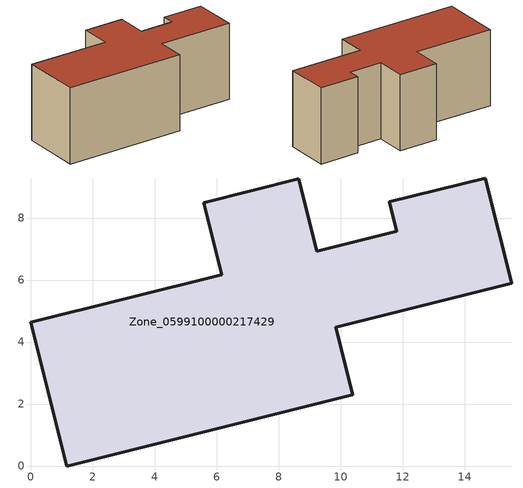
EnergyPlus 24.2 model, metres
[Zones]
Zone_0599100000217429
 floor ground (C_G): 6.16,6.17 5.58,8.5 8.64,9.26 9.22,6.93 11.8,7.57 11.57,8.52 14.66,9.29 15.51,5.89 9.84,4.47 10.38,2.3 1.16,0 0,4.63 z0
 wall outside (C_F): 1.16,0 10.38,2.3 9.84,4.47 15.51,5.89 14.66,9.29 11.57,8.52 11.8,7.57 9.22,6.93 8.64,9.26 5.58,8.5 6.16,6.17 0,4.63 1.16,0 z0:6
 roof outside (C_R): 6.16,6.17 0,4.63 1.16,0 10.38,2.3 9.84,4.47 15.51,5.89 14.66,9.29 11.57,8.52 11.8,7.57 9.22,6.93 8.64,9.26 5.58,8.5 z6
[BUILDING]
Pand.0599100000217429: North Axis=0; Terrain=City; Loads Convergence Tolerance Value=0.04; Temperature Convergence Tolerance Value=0.4; Solar Distribution=FullExterior; Maximum Number of Warmup Days=25; Minimum Number of Warmup Days=1
[Site:Location]
Rotterdam.The.Hague.AP_ZH_NLD Design_Conditions: Latitude=51.96; Longitude=4.45; Time Zone=1; Elevation=-4.5
[SITE:GROUNDTEMPERATURE:BUILDINGSURFACE]
18, 18, 18, 18, 18, 18, 18, 18, 18, 18, 18, 18
[MATERIAL] Thermal Absorptance=0.9; Solar Absorptance=0.7; Visible Absorptance=0.7
Name | Roughness | Thickness | Conductivity | Density | Specific Heat
G.TI.1965-1974 | MediumSmooth | 0.15 | 0.882353 | 540 | 1210
F.TI.1965-1974 | Rough | 0.3 | 0.697674 | 1920 | 840
R.TI.1965-1974 | MediumRough | 0.2 | 0.232558 | 1500 | 1000
[CONSTRUCTION]
C_G: G.TI.1965-1974
C_F: F.TI.1965-1974
C_R: R.TI.1965-1974
[ZONE]
Zone_0599100000217429: Type=1; Multiplier=1; Ceiling Height=Autocalculate; Volume=Autocalculate; Floor Area=autocalculate; Part of Total Floor Area=Yes
[ZONEINFILTRATION:DESIGNFLOWRATE]
Infil_Zone_0599100000217429: Zone or ZoneList or Space or SpaceList=Zone_0599100000217429; Schedule=AlwaysOn; Design Flow Rate Calculation Method=Flow/Area; Flow Rate per Floor Area=0.003; Constant Term Coefficient=1; Temperature Term Coefficient=0; Velocity Term Coefficient=0; Velocity Squared Term Coefficient=0
[HVACTEMPLATE:ZONE:IDEALLOADSAIRSYSTEM]
Zone_0599100000217429: Maximum Heating Supply Air Temperature=50; Minimum Cooling Supply Air Temperature=13; Maximum Heating Supply Air Humidity Ratio=0.0156; Minimum Cooling Supply Air Humidity Ratio=0.0077; Heating Limit=NoLimit; Cooling Limit=NoLimit; Dehumidification Control Type=ConstantSensibleHeatRatio; Cooling Sensible Heat Ratio=0.7; Dehumidification Setpoint=60; Humidification Control Type=None; Humidification Setpoint=30; Outdoor Air Method=None; Outdoor Air Flow Rate per Person=0.00944; Outdoor Air Flow Rate per Zone Floor Area=0; Outdoor Air Flow Rate per Zone=0; Demand Controlled Ventilation Type=None; Outdoor Air Economizer Type=NoEconomizer; Heat Recovery Type=None; Sensible Heat Recovery Effectiveness=0.7; Latent Heat Recovery Effectiveness=0.65
[ZONECONTROL:THERMOSTAT]
ThermostatControl_Zone_0599100000217429: Zone or ZoneList=Zone_0599100000217429; Control Type Schedule=DualSetpointControlType; Control 1=Thermostat_Zone_0599100000217429; Temperature Difference Between Cutout And Setpoint=0
[THERMOSTATSETPOINT:DUALSETPOINT]
Thermostat_Zone_0599100000217429: Heating Setpoint Temperature Schedule=HeatingSetpoint_Zone_0599100000217429; Cooling Setpoint Temperature Schedule=CoolingSetpoint_Zone_0599100000217429
[SCHEDULE:COMPACT]
HeatingSetpoint_Zone_0599100000217429: Through: 12/31, For: AllDays, Until: 24:00, 21
CoolingSetpoint_Zone_0599100000217429: Through: 12/31, For: AllDays, Until: 24:00, 24
DualSetpointControlType: Through: 12/31, For: AllDays, Until: 24:00, 4
AlwaysOn: Through: 12/31, For: AllDays, Until: 24:00, 1
